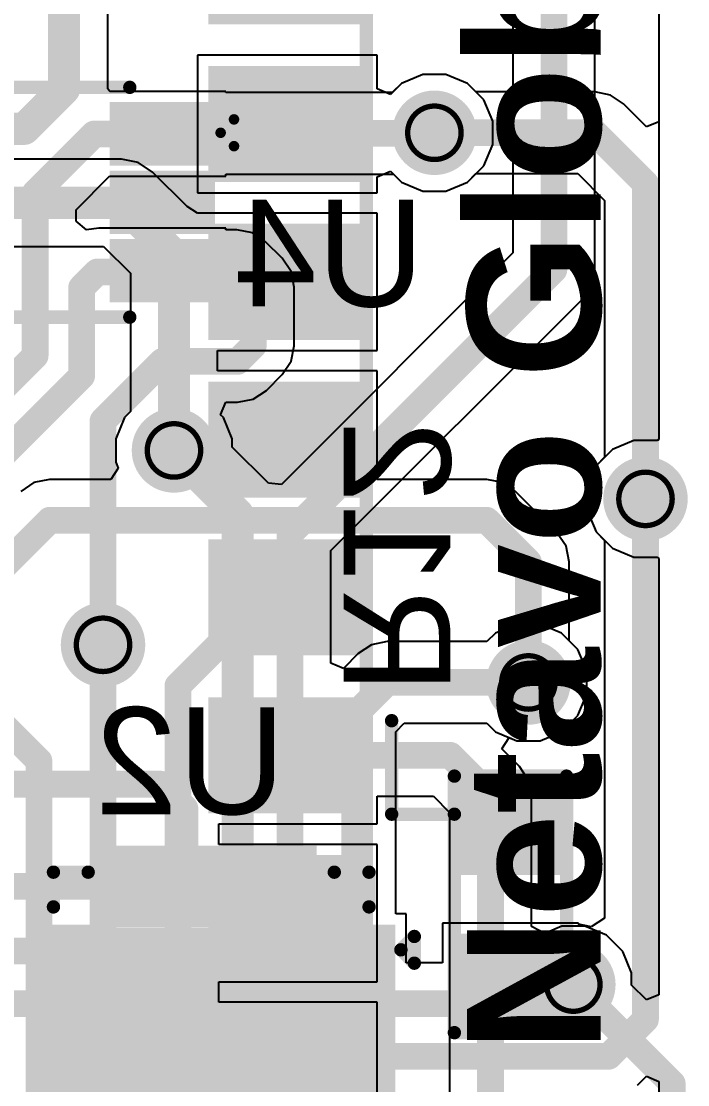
# Model space of a CAD drawing. Header units: inches. Extents: x 0 to 12.8, y -0.1 to 3.7.
# Drawn here: x 1.0374 to 1.2868, y 0.8958 to 1.2937 of the extents above; entities that cross this region are included whole.
import ezdxf

# ---------------------------------------------------------------- set-up
doc = ezdxf.new("R2010")
doc.units = ezdxf.units.IN
doc.header["$MEASUREMENT"] = 0
for name, color, linetype in [('Bottom Layer', 5, 'Continuous'), ('Bottom Overlay', 54, 'Continuous'), ('Bottom Paste', 16, 'Continuous'), ('Bottom Solder', 6, 'Continuous'), ('Drill Drawing', 1, 'Continuous'), ('Top Layer', 1, 'Continuous'), ('Top Overlay', 2, 'Continuous'), ('Top Paste', 8, 'Continuous'), ('Top Solder', 216, 'Continuous'), ('Via Holes', 16, 'Continuous')]:
    doc.layers.add(name, color=color, linetype=linetype)
doc.styles.add('Arial', font='', dxfattribs={"height": 0.2})
doc.styles.add('Arial_Bold', font='', dxfattribs={"height": 0.2})
doc.styles.get('Arial').set_extended_font_data('Arial')
doc.styles.get('Arial_Bold').set_extended_font_data('Arial', bold=True)

# ---------------------------------------------------------------- blocks, each defined once
blk = doc.blocks.new('SOT_363_B_3')
at = {"layer": 'Bottom Layer'}
for points in [[(-0.05393705, 0.0177165), (-0.05393705, 0.0334645), (-0.02244095, 0.0334645), (-0.02244095, 0.0177165)], [(0.02244095, 0.0177165), (0.02244095, 0.0334645), (0.05393705, 0.0334645), (0.05393705, 0.0177165)], [(-0.05393705, -0.007874), (-0.05393705, 0.007874), (-0.02244095, 0.007874), (-0.02244095, -0.007874)], [(0.02244095, -0.0078741), (0.02244095, 0.0078739), (0.05393705, 0.0078739), (0.05393705, -0.0078741)], [(-0.05393705, -0.0334646), (-0.05393705, -0.0177166), (-0.02244095, -0.0177166), (-0.02244095, -0.0334646)], [(0.02244095, -0.0334646), (0.02244095, -0.0177166), (0.05393705, -0.0177166), (0.05393705, -0.0334646)]]:
    blk.add_hatch(color=5, dxfattribs=at).paths.add_polyline_path(points)
at = {"layer": 'Bottom Paste'}
for points in [[(-0.05393705, 0.0177165), (-0.05393705, 0.0334645), (-0.02244095, 0.0334645), (-0.02244095, 0.0177165)], [(0.02244095, 0.0177165), (0.02244095, 0.0334645), (0.05393705, 0.0334645), (0.05393705, 0.0177165)], [(-0.05393705, -0.007874), (-0.05393705, 0.007874), (-0.02244095, 0.007874), (-0.02244095, -0.007874)], [(0.02244095, -0.0078741), (0.02244095, 0.0078739), (0.05393705, 0.0078739), (0.05393705, -0.0078741)], [(-0.05393705, -0.0334646), (-0.05393705, -0.0177166), (-0.02244095, -0.0177166), (-0.02244095, -0.0334646)], [(0.02244095, -0.0334646), (0.02244095, -0.0177166), (0.05393705, -0.0177166), (0.05393705, -0.0334646)]]:
    blk.add_hatch(color=16, dxfattribs=at).paths.add_polyline_path(points)
at = {"layer": 'Bottom Solder'}
for points in [[(-0.05793705, 0.0137165), (-0.05793705, 0.0374645), (-0.01844095, 0.0374645), (-0.01844095, 0.0137165)], [(0.01844095, 0.0137165), (0.01844095, 0.0374645), (0.05793705, 0.0374645), (0.05793705, 0.0137165)], [(-0.05793705, -0.011874), (-0.05793705, 0.011874), (-0.01844095, 0.011874), (-0.01844095, -0.011874)], [(0.01844095, -0.0118741), (0.01844095, 0.0118739), (0.05793705, 0.0118739), (0.05793705, -0.0118741)], [(-0.05793705, -0.0374646), (-0.05793705, -0.0137166), (-0.01844095, -0.0137166), (-0.01844095, -0.0374646)], [(0.01844095, -0.0374646), (0.01844095, -0.0137166), (0.05793705, -0.0137166), (0.05793705, -0.0374646)]]:
    blk.add_hatch(color=6, dxfattribs=at).paths.add_polyline_path(points)
at = {"layer": 'Bottom Overlay'}
for points, const_width in [([(0.02, 0.0429999), (-0.026, 0.0429999)], 0.005), ([(-0.065, -0.021), (-0.065, -0.031)], 0.003937), ([(-0.06, -0.026), (-0.065, -0.021)], 0.003937), ([(-0.06, -0.026), (-0.065, -0.031)], 0.003937), ([(0.02, -0.043), (-0.026, -0.043)], 0.005)]:
    blk.add_lwpolyline(points, dxfattribs=dict(at, const_width=const_width))
for points, const_width in [([(-0.02725, 0.0429999, 1), (-0.02475, 0.0429999, 1)], 0.0025), ([(0.01875, 0.0429999, 1), (0.02125, 0.0429999, 1)], 0.0025), ([(-0.0659842, -0.021, 1), (-0.0640158, -0.021, 1)], 0.0019685), ([(-0.0659842, -0.021, 1), (-0.0640158, -0.021, 1)], 0.0019685), ([(-0.0609842, -0.026, 1), (-0.0590158, -0.026, 1)], 0.0019685), ([(-0.0609842, -0.026, 1), (-0.0590158, -0.026, 1)], 0.0019685), ([(-0.0659842, -0.031, 1), (-0.0640158, -0.031, 1)], 0.0019685), ([(-0.0659842, -0.031, 1), (-0.0640158, -0.031, 1)], 0.0019685), ([(-0.02725, -0.043, 1), (-0.02475, -0.043, 1)], 0.0025), ([(0.01875, -0.043, 1), (0.02125, -0.043, 1)], 0.0025)]:
    blk.add_lwpolyline(points, format="xyb", close=True, dxfattribs=dict(at, const_width=const_width))
blk = doc.blocks.new('SIM7500E_4')
at = {"layer": 'Top Layer'}
for points in [[(0.91141735, -0.07677155), (0.86023625, -0.07677155), (0.86023625, -0.04133845), (0.91141735, -0.04133845)], [(0.91141735, -0.13582675), (0.86023625, -0.13582675), (0.86023625, -0.10039365), (0.91141735, -0.10039365)], [(0.91141735, -0.19488185), (0.86023625, -0.19488185), (0.86023625, -0.15944875), (0.91141735, -0.15944875)], [(0.91141735, -0.25393695), (0.86023625, -0.25393695), (0.86023625, -0.21850385), (0.91141735, -0.21850385)], [(0.91141735, -0.31299215), (0.86023625, -0.31299215), (0.86023625, -0.27755905), (0.91141735, -0.27755905)], [(0.91141735, -0.37204715), (0.86023625, -0.37204715), (0.86023625, -0.33661405), (0.91141735, -0.33661405)], [(0.91141735, -0.43110235), (0.86023625, -0.43110235), (0.86023625, -0.39566925), (0.91141735, -0.39566925)]]:
    blk.add_hatch(color=1, dxfattribs=at).paths.add_polyline_path(points)
at = {"layer": 'Top Paste'}
for points in [[(0.91141735, -0.07677155), (0.86023625, -0.07677155), (0.86023625, -0.04133845), (0.91141735, -0.04133845)], [(0.91141735, -0.13582675), (0.86023625, -0.13582675), (0.86023625, -0.10039365), (0.91141735, -0.10039365)], [(0.91141735, -0.19488185), (0.86023625, -0.19488185), (0.86023625, -0.15944875), (0.91141735, -0.15944875)], [(0.91141735, -0.25393695), (0.86023625, -0.25393695), (0.86023625, -0.21850385), (0.91141735, -0.21850385)], [(0.91141735, -0.31299215), (0.86023625, -0.31299215), (0.86023625, -0.27755905), (0.91141735, -0.27755905)], [(0.91141735, -0.37204715), (0.86023625, -0.37204715), (0.86023625, -0.33661405), (0.91141735, -0.33661405)], [(0.91141735, -0.43110235), (0.86023625, -0.43110235), (0.86023625, -0.39566925), (0.91141735, -0.39566925)]]:
    blk.add_hatch(color=8, dxfattribs=at).paths.add_polyline_path(points)
at = {"layer": 'Top Solder'}
for points in [[(0.91541735, -0.02171655), (0.85623625, -0.02171655), (0.85623625, 0.02171655), (0.91541735, 0.02171655)], [(0.91541735, -0.08077155), (0.85623625, -0.08077155), (0.85623625, -0.03733845), (0.91541735, -0.03733845)], [(0.91541735, -0.13982675), (0.85623625, -0.13982675), (0.85623625, -0.09639365), (0.91541735, -0.09639365)], [(0.91541735, -0.19888185), (0.85623625, -0.19888185), (0.85623625, -0.15544875), (0.91541735, -0.15544875)], [(0.91541735, -0.25793695), (0.85623625, -0.25793695), (0.85623625, -0.21450385), (0.91541735, -0.21450385)], [(0.91541735, -0.31699215), (0.85623625, -0.31699215), (0.85623625, -0.27355905), (0.91541735, -0.27355905)], [(0.91541735, -0.37604715), (0.85623625, -0.37604715), (0.85623625, -0.33261405), (0.91541735, -0.33261405)], [(0.91541735, -0.43510235), (0.85623625, -0.43510235), (0.85623625, -0.39166925), (0.91541735, -0.39166925)]]:
    blk.add_hatch(color=216, dxfattribs=at).paths.add_polyline_path(points)
at = {"layer": 'Top Overlay', "const_width": 0.005}
blk.add_lwpolyline([(0.9154409, -0.9463857), (0.9154409, 0.1206143)], dxfattribs=at)
blk = doc.blocks.new('16_MLP__3_3__B_5')
at = {"layer": 'Bottom Layer'}
for points in [[(-0.0236219, 0.06496055), (-0.0236219, 0.04251965), (-0.0354329, 0.04251965), (-0.0354329, 0.06496055)], [(-0.0039369, 0.06496055), (-0.0039369, 0.04251965), (-0.0157479, 0.04251965), (-0.0157479, 0.06496055)], [(0.0157482, 0.06496055), (0.0157482, 0.04251965), (0.0039372, 0.04251965), (0.0039372, 0.06496055)], [(0.0354332, 0.06496055), (0.0354332, 0.04251965), (0.0236222, 0.04251965), (0.0236222, 0.06496055)], [(-0.06496055, 0.023622), (-0.06496055, 0.035433), (-0.04251965, 0.035433), (-0.04251965, 0.023622)], [(-0.0344488, -0.0344488), (-0.0344488, 0.0344488), (0.0344488, 0.0344488), (0.0344488, -0.0344488)], [(0.04251975, 0.023622), (0.04251975, 0.035433), (0.06496065, 0.035433), (0.06496065, 0.023622)], [(-0.06496055, 0.003937), (-0.06496055, 0.015748), (-0.04251965, 0.015748), (-0.04251965, 0.003937)], [(0.04251975, 0.003937), (0.04251975, 0.015748), (0.06496065, 0.015748), (0.06496065, 0.003937)], [(-0.06496055, -0.0157481), (-0.06496055, -0.0039371), (-0.04251965, -0.0039371), (-0.04251965, -0.0157481)], [(0.04251975, -0.0157481), (0.04251975, -0.0039371), (0.06496065, -0.0039371), (0.06496065, -0.0157481)], [(-0.06496055, -0.0354331), (-0.06496055, -0.0236221), (-0.04251965, -0.0236221), (-0.04251965, -0.0354331)], [(0.04251975, -0.0354331), (0.04251975, -0.0236221), (0.06496065, -0.0236221), (0.06496065, -0.0354331)], [(-0.0354331, -0.06496065), (-0.0354331, -0.04251975), (-0.0236221, -0.04251975), (-0.0236221, -0.06496065)], [(-0.0157481, -0.06496065), (-0.0157481, -0.04251975), (-0.0039371, -0.04251975), (-0.0039371, -0.06496065)], [(0.003937, -0.06496065), (0.003937, -0.04251975), (0.015748, -0.04251975), (0.015748, -0.06496065)], [(0.023622, -0.06496065), (0.023622, -0.04251975), (0.035433, -0.04251975), (0.035433, -0.06496065)]]:
    blk.add_hatch(color=5, dxfattribs=at).paths.add_polyline_path(points)
at = {"layer": 'Bottom Paste'}
for points in [[(-0.0236219, 0.06496055), (-0.0236219, 0.04251965), (-0.0354329, 0.04251965), (-0.0354329, 0.06496055)], [(-0.0039369, 0.06496055), (-0.0039369, 0.04251965), (-0.0157479, 0.04251965), (-0.0157479, 0.06496055)], [(0.0157482, 0.06496055), (0.0157482, 0.04251965), (0.0039372, 0.04251965), (0.0039372, 0.06496055)], [(0.0354332, 0.06496055), (0.0354332, 0.04251965), (0.0236222, 0.04251965), (0.0236222, 0.06496055)], [(-0.06496055, 0.023622), (-0.06496055, 0.035433), (-0.04251965, 0.035433), (-0.04251965, 0.023622)], [(-0.0344488, -0.0344488), (-0.0344488, 0.0344488), (0.0344488, 0.0344488), (0.0344488, -0.0344488)], [(0.04251975, 0.023622), (0.04251975, 0.035433), (0.06496065, 0.035433), (0.06496065, 0.023622)], [(-0.06496055, 0.003937), (-0.06496055, 0.015748), (-0.04251965, 0.015748), (-0.04251965, 0.003937)], [(0.04251975, 0.003937), (0.04251975, 0.015748), (0.06496065, 0.015748), (0.06496065, 0.003937)], [(-0.06496055, -0.0157481), (-0.06496055, -0.0039371), (-0.04251965, -0.0039371), (-0.04251965, -0.0157481)], [(0.04251975, -0.0157481), (0.04251975, -0.0039371), (0.06496065, -0.0039371), (0.06496065, -0.0157481)], [(-0.06496055, -0.0354331), (-0.06496055, -0.0236221), (-0.04251965, -0.0236221), (-0.04251965, -0.0354331)], [(0.04251975, -0.0354331), (0.04251975, -0.0236221), (0.06496065, -0.0236221), (0.06496065, -0.0354331)], [(-0.0354331, -0.06496065), (-0.0354331, -0.04251975), (-0.0236221, -0.04251975), (-0.0236221, -0.06496065)], [(-0.0157481, -0.06496065), (-0.0157481, -0.04251975), (-0.0039371, -0.04251975), (-0.0039371, -0.06496065)], [(0.003937, -0.06496065), (0.003937, -0.04251975), (0.015748, -0.04251975), (0.015748, -0.06496065)], [(0.023622, -0.06496065), (0.023622, -0.04251975), (0.035433, -0.04251975), (0.035433, -0.06496065)]]:
    blk.add_hatch(color=16, dxfattribs=at).paths.add_polyline_path(points)
at = {"layer": 'Bottom Solder'}
for points in [[(-0.0196219, 0.06896055), (-0.0196219, 0.03851965), (-0.0394329, 0.03851965), (-0.0394329, 0.06896055)], [(6.31e-05, 0.06896055), (6.31e-05, 0.03851965), (-0.0197479, 0.03851965), (-0.0197479, 0.06896055)], [(0.0197482, 0.06896055), (0.0197482, 0.03851965), (-6.28e-05, 0.03851965), (-6.28e-05, 0.06896055)], [(0.0394332, 0.06896055), (0.0394332, 0.03851965), (0.0196222, 0.03851965), (0.0196222, 0.06896055)], [(-0.06896055, 0.019622), (-0.06896055, 0.039433), (-0.03851965, 0.039433), (-0.03851965, 0.019622)], [(-0.0384488, -0.0384488), (-0.0384488, 0.0384488), (0.0384488, 0.0384488), (0.0384488, -0.0384488)], [(0.03851975, 0.019622), (0.03851975, 0.039433), (0.06896065, 0.039433), (0.06896065, 0.019622)], [(-0.06896055, -6.3e-05), (-0.06896055, 0.019748), (-0.03851965, 0.019748), (-0.03851965, -6.3e-05)], [(0.03851975, -6.3e-05), (0.03851975, 0.019748), (0.06896065, 0.019748), (0.06896065, -6.3e-05)], [(-0.06896055, -0.0197481), (-0.06896055, 6.29e-05), (-0.03851965, 6.29e-05), (-0.03851965, -0.0197481)], [(0.03851975, -0.0197481), (0.03851975, 6.29e-05), (0.06896065, 6.29e-05), (0.06896065, -0.0197481)], [(-0.06896055, -0.0394331), (-0.06896055, -0.0196221), (-0.03851965, -0.0196221), (-0.03851965, -0.0394331)], [(0.03851975, -0.0394331), (0.03851975, -0.0196221), (0.06896065, -0.0196221), (0.06896065, -0.0394331)], [(-0.0394331, -0.06896065), (-0.0394331, -0.03851975), (-0.0196221, -0.03851975), (-0.0196221, -0.06896065)], [(-0.0197481, -0.06896065), (-0.0197481, -0.03851975), (6.29e-05, -0.03851975), (6.29e-05, -0.06896065)], [(-6.3e-05, -0.06896065), (-6.3e-05, -0.03851975), (0.019748, -0.03851975), (0.019748, -0.06896065)], [(0.019622, -0.06896065), (0.019622, -0.03851975), (0.039433, -0.03851975), (0.039433, -0.06896065)]]:
    blk.add_hatch(color=6, dxfattribs=at).paths.add_polyline_path(points)
at = {"layer": 'Bottom Overlay', "const_width": 0.005}
for points in [[(-0.0590549, 0.059055), (-0.0590549, 0.046055)], [(-0.0460549, 0.059055), (-0.0590549, 0.059055)], [(0.0590552, 0.059055), (0.0460552, 0.059055)], [(0.0590552, 0.059055), (0.0590552, 0.046055)], [(-0.076, -0.025), (-0.076, -0.035)], [(-0.071, -0.03), (-0.076, -0.025)], [(-0.071, -0.03), (-0.076, -0.035)], [(-0.0590551, -0.0460551), (-0.0590551, -0.0590551)], [(0.059055, -0.0460551), (0.059055, -0.0590551)], [(-0.0460551, -0.0590551), (-0.0590551, -0.0590551)], [(0.059055, -0.0590551), (0.046055, -0.0590551)]]:
    blk.add_lwpolyline(points, dxfattribs=at)
at = {"layer": 'Bottom Overlay', "const_width": 0.0025}
for points in [[(-0.0603049, 0.059055, 1), (-0.0578049, 0.059055, 1)], [(-0.0603049, 0.059055, 1), (-0.0578049, 0.059055, 1)], [(-0.0473049, 0.059055, 1), (-0.0448049, 0.059055, 1)], [(0.0448052, 0.059055, 1), (0.0473052, 0.059055, 1)], [(0.0578052, 0.059055, 1), (0.0603052, 0.059055, 1)], [(0.0578052, 0.059055, 1), (0.0603052, 0.059055, 1)], [(-0.0603049, 0.046055, 1), (-0.0578049, 0.046055, 1)], [(0.0578052, 0.046055, 1), (0.0603052, 0.046055, 1)], [(-0.07725, -0.025, 1), (-0.07475, -0.025, 1)], [(-0.07725, -0.025, 1), (-0.07475, -0.025, 1)], [(-0.07225, -0.03, 1), (-0.06975, -0.03, 1)], [(-0.07225, -0.03, 1), (-0.06975, -0.03, 1)], [(-0.07725, -0.035, 1), (-0.07475, -0.035, 1)], [(-0.07725, -0.035, 1), (-0.07475, -0.035, 1)], [(-0.0603051, -0.0460551, 1), (-0.0578051, -0.0460551, 1)], [(0.057805, -0.0460551, 1), (0.060305, -0.0460551, 1)], [(-0.0603051, -0.0590551, 1), (-0.0578051, -0.0590551, 1)], [(-0.0603051, -0.0590551, 1), (-0.0578051, -0.0590551, 1)], [(-0.0473051, -0.0590551, 1), (-0.0448051, -0.0590551, 1)], [(0.044805, -0.0590551, 1), (0.047305, -0.0590551, 1)], [(0.057805, -0.0590551, 1), (0.060305, -0.0590551, 1)], [(0.057805, -0.0590551, 1), (0.060305, -0.0590551, 1)]]:
    blk.add_lwpolyline(points, format="xyb", close=True, dxfattribs=at)
blk = doc.blocks.new('R___0603_B_18')
at = {"layer": 'Bottom Layer'}
for points in [[(-0.045, -0.0175), (-0.045, 0.0175), (-0.015, 0.0175), (-0.015, -0.0175)], [(0.015, -0.0175), (0.015, 0.0175), (0.045, 0.0175), (0.045, -0.0175)]]:
    blk.add_hatch(color=5, dxfattribs=at).paths.add_polyline_path(points)
at = {"layer": 'Bottom Paste'}
for points in [[(-0.045, -0.0175), (-0.045, 0.0175), (-0.015, 0.0175), (-0.015, -0.0175)], [(0.015, -0.0175), (0.015, 0.0175), (0.045, 0.0175), (0.045, -0.0175)]]:
    blk.add_hatch(color=16, dxfattribs=at).paths.add_polyline_path(points)
at = {"layer": 'Bottom Solder'}
for points in [[(-0.049, -0.0215), (-0.049, 0.0215), (-0.011, 0.0215), (-0.011, -0.0215)], [(0.011, -0.0215), (0.011, 0.0215), (0.049, 0.0215), (0.049, -0.0215)]]:
    blk.add_hatch(color=6, dxfattribs=at).paths.add_polyline_path(points)
at = {"layer": 'Bottom Overlay', "const_width": 0.005}
for points in [[(-0.048, 0.021), (0.048, 0.021)], [(-0.048, 0.021), (-0.048, -0.021)], [(0.048, 0.021), (0.048, -0.021)], [(-0.048, -0.021), (0.048, -0.021)]]:
    blk.add_lwpolyline(points, dxfattribs=at)
at = {"layer": 'Bottom Overlay', "const_width": 0.0025}
for points in [[(-0.04925, 0.021, 1), (-0.04675, 0.021, 1)], [(-0.04925, 0.021, 1), (-0.04675, 0.021, 1)], [(0.04675, 0.021, 1), (0.04925, 0.021, 1)], [(0.04675, 0.021, 1), (0.04925, 0.021, 1)], [(-0.04925, -0.021, 1), (-0.04675, -0.021, 1)], [(-0.04925, -0.021, 1), (-0.04675, -0.021, 1)], [(0.04675, -0.021, 1), (0.04925, -0.021, 1)], [(0.04675, -0.021, 1), (0.04925, -0.021, 1)]]:
    blk.add_lwpolyline(points, format="xyb", close=True, dxfattribs=at)

msp = doc.modelspace()

# ---------------------------------------------------------------- hatches: boundary and pattern name
at = {"layer": 'Bottom Layer'}
h = msp.add_hatch(color=5, dxfattribs=at)
edge = h.paths.add_edge_path()
edge.add_arc((1.192, 1.252), 0.011811, 0, 360)
h = msp.add_hatch(color=5, dxfattribs=at)
edge = h.paths.add_edge_path()
edge.add_arc((1.0945354, 1.1331323), 0.011811, 0, 360)
h = msp.add_hatch(color=5, dxfattribs=at)
edge = h.paths.add_edge_path()
edge.add_arc((1.271, 1.115), 0.011811, 0, 360)
h = msp.add_hatch(color=5, dxfattribs=at)
edge = h.paths.add_edge_path()
edge.add_arc((1.0679814, 1.0603936), 0.011811, 0, 360)
h = msp.add_hatch(color=5, dxfattribs=at)
edge = h.paths.add_edge_path()
edge.add_arc((1.227189, 1.046305), 0.011811, 0, 360)
h = msp.add_hatch(color=5, dxfattribs=at)
edge = h.paths.add_edge_path()
edge.add_arc((1.244, 0.9332519), 0.011811, 0, 360)
at = {"layer": 'Bottom Solder'}
h = msp.add_hatch(color=6, dxfattribs=at)
edge = h.paths.add_edge_path()
edge.add_arc((1.192, 1.252), 0.015811, 0, 360)
h = msp.add_hatch(color=6, dxfattribs=at)
edge = h.paths.add_edge_path()
edge.add_arc((1.0945354, 1.1331323), 0.015811, 0, 360)
h = msp.add_hatch(color=6, dxfattribs=at)
edge = h.paths.add_edge_path()
edge.add_arc((1.271, 1.115), 0.015811, 0, 360)
h = msp.add_hatch(color=6, dxfattribs=at)
edge = h.paths.add_edge_path()
edge.add_arc((1.0679814, 1.0603936), 0.015811, 0, 360)
h = msp.add_hatch(color=6, dxfattribs=at)
edge = h.paths.add_edge_path()
edge.add_arc((1.227189, 1.046305), 0.015811, 0, 360)
h = msp.add_hatch(color=6, dxfattribs=at)
edge = h.paths.add_edge_path()
edge.add_arc((1.244, 0.9332519), 0.015811, 0, 360)
at = {"layer": 'Top Layer'}
h = msp.add_hatch(color=1, dxfattribs=at)
edge = h.paths.add_edge_path()
edge.add_arc((1.192, 1.252), 0.011811, 0, 360)
h = msp.add_hatch(color=1, dxfattribs=at)
edge = h.paths.add_edge_path()
edge.add_arc((1.0945354, 1.1331323), 0.011811, 0, 360)
h = msp.add_hatch(color=1, dxfattribs=at)
edge = h.paths.add_edge_path()
edge.add_arc((1.271, 1.115), 0.011811, 0, 360)
h = msp.add_hatch(color=1, dxfattribs=at)
edge = h.paths.add_edge_path()
edge.add_arc((1.0679814, 1.0603936), 0.011811, 0, 360)
h = msp.add_hatch(color=1, dxfattribs=at)
edge = h.paths.add_edge_path()
edge.add_arc((1.227189, 1.046305), 0.011811, 0, 360)
h = msp.add_hatch(color=1, dxfattribs=at)
edge = h.paths.add_edge_path()
edge.add_arc((1.244, 0.9332519), 0.011811, 0, 360)
at = {"layer": 'Top Solder'}
h = msp.add_hatch(color=216, dxfattribs=at)
edge = h.paths.add_edge_path()
edge.add_arc((1.192, 1.252), 0.015811, 0, 360)
h = msp.add_hatch(color=216, dxfattribs=at)
edge = h.paths.add_edge_path()
edge.add_arc((1.0945354, 1.1331323), 0.015811, 0, 360)
h = msp.add_hatch(color=216, dxfattribs=at)
edge = h.paths.add_edge_path()
edge.add_arc((1.271, 1.115), 0.015811, 0, 360)
h = msp.add_hatch(color=216, dxfattribs=at)
edge = h.paths.add_edge_path()
edge.add_arc((1.0679814, 1.0603936), 0.015811, 0, 360)
h = msp.add_hatch(color=216, dxfattribs=at)
edge = h.paths.add_edge_path()
edge.add_arc((1.227189, 1.046305), 0.015811, 0, 360)
h = msp.add_hatch(color=216, dxfattribs=at)
edge = h.paths.add_edge_path()
edge.add_arc((1.244, 0.9332519), 0.015811, 0, 360)
at = {"layer": 'Via Holes'}
h = msp.add_hatch(color=7, dxfattribs=at)
edge = h.paths.add_edge_path()
edge.add_arc((1.192, 1.252), 0.0059055, 0, 360)
h = msp.add_hatch(color=7, dxfattribs=at)
edge = h.paths.add_edge_path()
edge.add_arc((1.0945354, 1.1331323), 0.0059055, 0, 360)
h = msp.add_hatch(color=7, dxfattribs=at)
edge = h.paths.add_edge_path()
edge.add_arc((1.271, 1.115), 0.0059055, 0, 360)
h = msp.add_hatch(color=7, dxfattribs=at)
edge = h.paths.add_edge_path()
edge.add_arc((1.0679814, 1.0603936), 0.0059055, 0, 360)
h = msp.add_hatch(color=7, dxfattribs=at)
edge = h.paths.add_edge_path()
edge.add_arc((1.227189, 1.046305), 0.0059055, 0, 360)
h = msp.add_hatch(color=7, dxfattribs=at)
edge = h.paths.add_edge_path()
edge.add_arc((1.244, 0.9332519), 0.0059055, 0, 360)

# ---------------------------------------------------------------- linework, layer by layer
at = {"layer": 'Bottom Layer'}
for p, q in [((1.276, 1.9300011), (1.276, 1.1372531)), ((1.0697253, 1.2684014), (1.0697253, 1.3731398)), ((1.2520055, 1.2007116), (1.2520055, 1.3682884)), ((1.2214177, 1.3619535), (1.2214177, 1.2070465)), ((1.1876615, 1.273811), (1.1796451, 1.2704905)), ((1.1963385, 1.273811), (1.1876615, 1.273811)), ((1.2043549, 1.2704905), (1.1963385, 1.273811)), ((1.1796451, 1.2704905), (1.1762438, 1.2670892)), ((1.2104905, 1.2643549), (1.2043549, 1.2704905)), ((1.0704941, 1.2674646), (1.0697253, 1.2684014)), ((1.113937, 1.2674646), (1.0704941, 1.2674646)), ((1.113937, 1.2670892), (1.113937, 1.2674646)), ((1.1762438, 1.2670892), (1.113937, 1.2670892)), ((1.213811, 1.2563385), (1.2104905, 1.2643549)), ((1.213811, 1.2476615), (1.213811, 1.2563385)), ((1.2104905, 1.2396451), (1.213811, 1.2476615)), ((1.2043549, 1.2335095), (1.2104905, 1.2396451)), ((1.0578717, 1.22314), (1.0704483, 1.2357166)), ((1.0704483, 1.2357166), (1.113937, 1.2357166)), ((1.113937, 1.2357166), (1.113937, 1.2365014)), ((1.113937, 1.2365014), (1.1766532, 1.2365014)), ((1.1766532, 1.2365014), (1.1796451, 1.2335095)), ((1.1796451, 1.2335095), (1.1876615, 1.230189)), ((1.1876615, 1.230189), (1.1963385, 1.230189)), ((1.1963385, 1.230189), (1.2043549, 1.2335095)), ((1.0578717, 1.2189385), (1.0578717, 1.22314)), ((1.0618365, 1.2157049), (1.0578717, 1.2189385)), ((1.0664411, 1.2162836), (1.0618365, 1.2157049)), ((1.0664411, 1.2162835), (1.0664411, 1.2162836)), ((1.113937, 1.2162835), (1.0664411, 1.2162835)), ((1.113937, 1.2157034), (1.113937, 1.2162835)), ((1.1180209, 1.2157034), (1.113937, 1.2157034)), ((1.1238736, 1.2145392), (1.1180209, 1.2157034)), ((1.1288353, 1.2112239), (1.1238736, 1.2145392)), ((1.1350429, 1.2050163), (1.1288353, 1.2112239)), ((1.2214177, 1.2070465), (1.1347678, 1.1203966)), ((1.1383582, 1.2000546), (1.1350429, 1.2050163)), ((1.1395224, 1.1942019), (1.1383582, 1.2000546)), ((1.2508413, 1.1948589), (1.2520055, 1.2007116)), ((1.1395224, 1.1723305), (1.1395224, 1.1942019)), ((1.247526, 1.1898972), (1.2508413, 1.1948589)), ((1.1533019, 1.0956731), (1.247526, 1.1898972)), ((1.1383582, 1.1664778), (1.1395224, 1.1723305)), ((1.1350429, 1.1615161), (1.1383582, 1.1664778)), ((1.1291374, 1.1556106), (1.1350429, 1.1615161)), ((1.1241757, 1.1522953), (1.1291374, 1.1556106)), ((1.1120014, 1.1465117), (1.1139149, 1.1511311)), ((1.1139149, 1.1511311), (1.118323, 1.1511311)), ((1.118323, 1.1511311), (1.1241757, 1.1522953)), ((1.1130259, 1.1454872), (1.1120014, 1.1465117)), ((1.1163464, 1.1374708), (1.1130259, 1.1454872)), ((1.1163464, 1.1343921), (1.1163464, 1.1374708)), ((1.1298584, 1.1208801), (1.1163464, 1.1343921)), ((1.2666615, 1.136811), (1.2586451, 1.1334905)), ((1.2753384, 1.136811), (1.2666615, 1.136811)), ((1.276, 1.1372531), (1.2753384, 1.136811)), ((1.2586451, 1.1334905), (1.2525095, 1.1273549)), ((1.2525095, 1.1273549), (1.249189, 1.1193385)), ((1.1347678, 1.1203966), (1.1298584, 1.1208801)), ((1.249189, 1.1193385), (1.249189, 1.1106615)), ((1.249189, 1.1106615), (1.2525095, 1.1026451)), ((1.2525095, 1.1026451), (1.2557061, 1.0994485)), ((1.2557061, 1.0994485), (1.2557061, 0.9580464)), ((1.1533019, 1.0534636), (1.1533019, 1.0956731)), ((1.2228505, 1.068116), (1.2148341, 1.0647955)), ((1.2315275, 1.068116), (1.2228505, 1.068116)), ((1.2395439, 1.0647955), (1.2315275, 1.068116)), ((1.2148341, 1.0647955), (1.2116375, 1.0615989)), ((1.2456795, 1.0586599), (1.2395439, 1.0647955)), ((1.1684523, 1.0604347), (1.1634906, 1.0571194)), ((1.174305, 1.0615989), (1.1684523, 1.0604347)), ((1.2116375, 1.0615989), (1.174305, 1.0615989)), ((1.249, 1.0506435), (1.2456795, 1.0586599)), ((1.1634906, 1.0571194), (1.1579213, 1.0515501)), ((1.1579213, 1.0515501), (1.1533019, 1.0534636)), ((1.249, 1.0419665), (1.249, 1.0506435)), ((1.2456795, 1.0339501), (1.249, 1.0419665)), ((1.1775144, 1.0278856), (1.1806399, 1.0310111)), ((1.1806399, 1.0310111), (1.2116375, 1.0310111)), ((1.2116375, 1.0310111), (1.2148341, 1.0278145)), ((1.2395439, 1.0278145), (1.2456795, 1.0339501)), ((1.1775144, 0.959685), (1.1775144, 1.0278856)), ((1.2148341, 1.0278145), (1.2228505, 1.024494)), ((1.2315275, 1.024494), (1.2395439, 1.0278145)), ((1.2228505, 1.024494), (1.2315275, 1.024494)), ((1.1814409, 0.959685), (1.1775144, 0.959685)), ((1.1814409, 0.9413884), (1.1814409, 0.959685)), ((1.2459804, 0.9562519), (1.1949804, 0.9562519)), ((1.1949804, 0.9562519), (1.1949804, 0.9413884)), ((1.2459804, 0.9557988), (1.2459804, 0.9562519)), ((1.250706, 0.9548588), (1.2459804, 0.9557988)), ((1.2557061, 0.9580464), (1.250706, 0.9548588)), ((1.1949804, 0.9413884), (1.1814409, 0.9413884)), ((1.2680348, 0.895595), (1.2713806, 0.8989408)), ((1.2713806, 0.8989408), (1.276, 0.8970273)), ((1.276, 0.8970273), (1.276, 0.8404744))]:
    msp.add_line(p, q, dxfattribs=at)
for points, const_width in [([(1.0534118, 1.2684013), (1.0534118, 1.3731398)], 0.012), ([(1.2367116, 1.2007116), (1.2367116, 1.3682884)], 0.01), ([(1.0384751, 1.2534646), (1.0534118, 1.2684013)], 0.012), ([(1.015685, 1.2534646), (1.0384751, 1.2534646)], 0.012), ([(1.0425778, 1.2294749), (1.0646756, 1.2515727)], 0.01), ([(1.0646756, 1.2515727), (1.0901711, 1.2515727)], 0.01), ([(1.0901711, 1.2515727), (1.0903937, 1.2517953)], 0.01), ([(1.0903937, 1.2517953), (1.1917953, 1.2517953)], 0.01), ([(1.1917953, 1.2517953), (1.192, 1.252)], 0.01), ([(1.0425778, 1.1685481), (1.0425778, 1.2294749)], 0.01), ([(1.0599766, 1.1940709), (1.0658345, 1.1999288)], 0.01), ([(1.0658345, 1.1999288), (1.0897083, 1.1999288)], 0.01), ([(1.0897083, 1.1999288), (1.090189, 1.2004095)], 0.01), ([(1.090189, 1.2004095), (1.1180209, 1.2004095)], 0.01), ([(1.1180209, 1.2004095), (1.1242285, 1.1942019)], 0.01), ([(1.138008, 1.102008), (1.2367116, 1.2007116)], 0.01), ([(1.0599766, 1.1609829), (1.0599766, 1.1940709)], 0.01), ([(1.1242285, 1.1723305), (1.1242285, 1.1942019)], 0.01), ([(1.118323, 1.166425), (1.1242285, 1.1723305)], 0.01), ([(1.0008722, 1.1268425), (1.0425778, 1.1685481)], 0.01), ([(1.0679814, 1.1442174), (1.090189, 1.166425)], 0.01), ([(1.090189, 1.166425), (1.118323, 1.166425)], 0.01), ([(1.0034006, 1.1044069), (1.0599766, 1.1609829)], 0.01), ([(1.0679814, 1.0603936), (1.0679814, 1.1442174)], 0.01), ([(1.0945354, 1.1331323), (1.118323, 1.1093447)], 0.012), ([(1.271, 0.920189), (1.271, 1.115)], 0.01), ([(1.118323, 0.9699921), (1.118323, 1.1093447)], 0.012), ([(1.138008, 0.9699921), (1.138008, 1.102008)], 0.01), ([(1.1622205, 1.0342205), (1.174305, 1.046305)], 0.01), ([(1.174305, 1.046305), (1.227189, 1.046305)], 0.01), ([(1.1622205, 0.9457795), (1.1622205, 1.0342205)], 0.01), ([(0.9526401, 1.0082519), (1.0895434, 1.0082519)], 0.01), ([(1.0895434, 1.0082519), (1.0986379, 0.9991574)], 0.01), ([(1.0986379, 0.9699921), (1.0986379, 0.9991574)], 0.01), ([(0.962, 0.97), (1.078945, 0.97)], 0.01), ([(1.078945, 0.97), (1.0789529, 0.9699921)], 0.01), ([(0.9465749, 0.9457795), (1.0547402, 0.9457795)], 0.01), ([(1.2204804, 0.9332519), (1.244, 0.9332519)], 0.025), ([(1.220323, 0.9260945), (1.2232285, 0.929)], 0.01), ([(1.0238492, 0.9260945), (1.0547402, 0.9260945)], 0.01), ([(1.1622205, 0.9260945), (1.220323, 0.9260945)], 0.01), ([(1.2572204, 0.9064094), (1.271, 0.920189)], 0.01), ([(1.1622205, 0.9064094), (1.2572204, 0.9064094)], 0.01)]:
    msp.add_lwpolyline(points, dxfattribs=dict(at, const_width=const_width))
for points, const_width in [([(1.0504118, 1.2684013, 1), (1.0564118, 1.2684013, 1)], 0.006), ([(1.0504118, 1.2684013, 1), (1.0564118, 1.2684013, 1)], 0.006), ([(1.0354751, 1.2534646, 1), (1.0414751, 1.2534646, 1)], 0.006), ([(1.0354751, 1.2534646, 1), (1.0414751, 1.2534646, 1)], 0.006), ([(1.0621756, 1.2515727, 1), (1.0671756, 1.2515727, 1)], 0.005), ([(1.0621756, 1.2515727, 1), (1.0671756, 1.2515727, 1)], 0.005), ([(1.0876711, 1.2515727, 1), (1.0926711, 1.2515727, 1)], 0.005), ([(1.0876711, 1.2515727, 1), (1.0926711, 1.2515727, 1)], 0.005), ([(1.0878937, 1.2517953, 1), (1.0928937, 1.2517953, 1)], 0.005), ([(1.0878937, 1.2517953, 1), (1.0928937, 1.2517953, 1)], 0.005), ([(1.1892953, 1.2517953, 1), (1.1942953, 1.2517953, 1)], 0.005), ([(1.1892953, 1.2517953, 1), (1.1942953, 1.2517953, 1)], 0.005), ([(1.1895, 1.252, 1), (1.1945, 1.252, 1)], 0.005), ([(1.0400778, 1.2294749, 1), (1.0450778, 1.2294749, 1)], 0.005), ([(1.0400778, 1.2294749, 1), (1.0450778, 1.2294749, 1)], 0.005), ([(1.0633345, 1.1999288, 1), (1.0683345, 1.1999288, 1)], 0.005), ([(1.0633345, 1.1999288, 1), (1.0683345, 1.1999288, 1)], 0.005), ([(1.0872083, 1.1999288, 1), (1.0922083, 1.1999288, 1)], 0.005), ([(1.0872083, 1.1999288, 1), (1.0922083, 1.1999288, 1)], 0.005), ([(1.087689, 1.2004095, 1), (1.092689, 1.2004095, 1)], 0.005), ([(1.087689, 1.2004095, 1), (1.092689, 1.2004095, 1)], 0.005), ([(1.1155209, 1.2004095, 1), (1.1205209, 1.2004095, 1)], 0.005), ([(1.1155209, 1.2004095, 1), (1.1205209, 1.2004095, 1)], 0.005), ([(1.2342116, 1.2007116, 1), (1.2392116, 1.2007116, 1)], 0.005), ([(1.2342116, 1.2007116, 1), (1.2392116, 1.2007116, 1)], 0.005), ([(1.0574766, 1.1940709, 1), (1.0624766, 1.1940709, 1)], 0.005), ([(1.0574766, 1.1940709, 1), (1.0624766, 1.1940709, 1)], 0.005), ([(1.1217285, 1.1942019, 1), (1.1267285, 1.1942019, 1)], 0.005), ([(1.1217285, 1.1942019, 1), (1.1267285, 1.1942019, 1)], 0.005), ([(1.1217285, 1.1723305, 1), (1.1267285, 1.1723305, 1)], 0.005), ([(1.1217285, 1.1723305, 1), (1.1267285, 1.1723305, 1)], 0.005), ([(1.0400778, 1.1685481, 1), (1.0450778, 1.1685481, 1)], 0.005), ([(1.0400778, 1.1685481, 1), (1.0450778, 1.1685481, 1)], 0.005), ([(1.087689, 1.166425, 1), (1.092689, 1.166425, 1)], 0.005), ([(1.087689, 1.166425, 1), (1.092689, 1.166425, 1)], 0.005), ([(1.115823, 1.166425, 1), (1.120823, 1.166425, 1)], 0.005), ([(1.115823, 1.166425, 1), (1.120823, 1.166425, 1)], 0.005), ([(1.0574766, 1.1609829, 1), (1.0624766, 1.1609829, 1)], 0.005), ([(1.0574766, 1.1609829, 1), (1.0624766, 1.1609829, 1)], 0.005), ([(1.0654814, 1.1442174, 1), (1.0704814, 1.1442174, 1)], 0.005), ([(1.0654814, 1.1442174, 1), (1.0704814, 1.1442174, 1)], 0.005), ([(1.0915354, 1.1331323, 1), (1.0975354, 1.1331323, 1)], 0.006), ([(1.2685, 1.115, 1), (1.2735, 1.115, 1)], 0.005), ([(1.115323, 1.1093447, 1), (1.121323, 1.1093447, 1)], 0.006), ([(1.115323, 1.1093447, 1), (1.121323, 1.1093447, 1)], 0.006), ([(1.135508, 1.102008, 1), (1.140508, 1.102008, 1)], 0.005), ([(1.135508, 1.102008, 1), (1.140508, 1.102008, 1)], 0.005), ([(1.0654814, 1.0603936, 1), (1.0704814, 1.0603936, 1)], 0.005), ([(1.171805, 1.046305, 1), (1.176805, 1.046305, 1)], 0.005), ([(1.171805, 1.046305, 1), (1.176805, 1.046305, 1)], 0.005), ([(1.224689, 1.046305, 1), (1.229689, 1.046305, 1)], 0.005), ([(1.1597205, 1.0342205, 1), (1.1647205, 1.0342205, 1)], 0.005), ([(1.1597205, 1.0342205, 1), (1.1647205, 1.0342205, 1)], 0.005), ([(1.0870434, 1.0082519, 1), (1.0920434, 1.0082519, 1)], 0.005), ([(1.0870434, 1.0082519, 1), (1.0920434, 1.0082519, 1)], 0.005), ([(1.0961379, 0.9991574, 1), (1.1011379, 0.9991574, 1)], 0.005), ([(1.0961379, 0.9991574, 1), (1.1011379, 0.9991574, 1)], 0.005), ([(1.076445, 0.97, 1), (1.081445, 0.97, 1)], 0.005), ([(1.076445, 0.97, 1), (1.081445, 0.97, 1)], 0.005), ([(1.115323, 0.9699921, 1), (1.121323, 0.9699921, 1)], 0.006), ([(1.0764529, 0.9699921, 1), (1.0814529, 0.9699921, 1)], 0.005), ([(1.0961379, 0.9699921, 1), (1.1011379, 0.9699921, 1)], 0.005), ([(1.135508, 0.9699921, 1), (1.140508, 0.9699921, 1)], 0.005), ([(1.0522402, 0.9457795, 1), (1.0572402, 0.9457795, 1)], 0.005), ([(1.1597205, 0.9457795, 1), (1.1647205, 0.9457795, 1)], 0.005), ([(1.2142304, 0.9332519, 1), (1.2267304, 0.9332519, 1)], 0.0125), ([(1.23775, 0.9332519, 1), (1.25025, 0.9332519, 1)], 0.0125), ([(1.2207285, 0.929, 1), (1.2257285, 0.929, 1)], 0.005), ([(1.0522402, 0.9260945, 1), (1.0572402, 0.9260945, 1)], 0.005), ([(1.1597205, 0.9260945, 1), (1.1647205, 0.9260945, 1)], 0.005), ([(1.217823, 0.9260945, 1), (1.222823, 0.9260945, 1)], 0.005), ([(1.217823, 0.9260945, 1), (1.222823, 0.9260945, 1)], 0.005), ([(1.2685, 0.920189, 1), (1.2735, 0.920189, 1)], 0.005), ([(1.2685, 0.920189, 1), (1.2735, 0.920189, 1)], 0.005), ([(1.1597205, 0.9064094, 1), (1.1647205, 0.9064094, 1)], 0.005), ([(1.2547204, 0.9064094, 1), (1.2597204, 0.9064094, 1)], 0.005), ([(1.2547204, 0.9064094, 1), (1.2597204, 0.9064094, 1)], 0.005)]:
    msp.add_lwpolyline(points, format="xyb", close=True, dxfattribs=dict(at, const_width=const_width))
at = {"layer": 'Bottom Overlay', "const_width": 0.005}
for points in [[(1.176, 0.9970065), (1.176, 1.032)], [(1.176, 0.9970065), (1.1994804, 0.9970065)]]:
    msp.add_lwpolyline(points, dxfattribs=at)
at = {"layer": 'Bottom Overlay', "const_width": 0.0025}
for points in [[(1.17475, 1.032, 1), (1.17725, 1.032, 1)], [(1.17475, 0.9970065, 1), (1.17725, 0.9970065, 1)], [(1.17475, 0.9970065, 1), (1.17725, 0.9970065, 1)], [(1.1982304, 0.9970065, 1), (1.2007304, 0.9970065, 1)]]:
    msp.add_lwpolyline(points, format="xyb", close=True, dxfattribs=at)
at = {"layer": 'Drill Drawing'}
for points, const_width in [([(1.202, 1.252, 1), (1.182, 1.252, 1)], 0.002), ([(1.1815, 1.252, 1), (1.1825, 1.252, 1)], 0.001), ([(1.2015, 1.252, 1), (1.2025, 1.252, 1)], 0.001), ([(1.1045354, 1.1331323, 1), (1.0845354, 1.1331323, 1)], 0.002), ([(1.0840354, 1.1331323, 1), (1.0850354, 1.1331323, 1)], 0.001), ([(1.1040354, 1.1331323, 1), (1.1050354, 1.1331323, 1)], 0.001), ([(1.281, 1.115, 1), (1.261, 1.115, 1)], 0.002), ([(1.2605, 1.115, 1), (1.2615, 1.115, 1)], 0.001), ([(1.2805, 1.115, 1), (1.2815, 1.115, 1)], 0.001), ([(1.0779814, 1.0603936, 1), (1.0579814, 1.0603936, 1)], 0.002), ([(1.0574814, 1.0603936, 1), (1.0584814, 1.0603936, 1)], 0.001), ([(1.0774814, 1.0603936, 1), (1.0784814, 1.0603936, 1)], 0.001), ([(1.237189, 1.046305, 1), (1.217189, 1.046305, 1)], 0.002), ([(1.216689, 1.046305, 1), (1.217689, 1.046305, 1)], 0.001), ([(1.236689, 1.046305, 1), (1.237689, 1.046305, 1)], 0.001), ([(1.254, 0.9332519, 1), (1.234, 0.9332519, 1)], 0.002), ([(1.2335, 0.9332519, 1), (1.2345, 0.9332519, 1)], 0.001), ([(1.2535, 0.9332519, 1), (1.2545, 0.9332519, 1)], 0.001)]:
    msp.add_lwpolyline(points, format="xyb", close=True, dxfattribs=dict(at, const_width=const_width))
at = {"layer": 'Top Layer'}
for p, q in [((1.2760171, 1.9300011), (1.2760171, 1.2561446)), ((1.1705275, 1.2809921), (1.1033465, 1.2809921)), ((1.1033465, 1.2809921), (1.1033465, 1.2295591)), ((1.1705275, 1.268444), (1.1705275, 1.2809921)), ((1.1876615, 1.273811), (1.1796451, 1.2704905)), ((1.1963385, 1.273811), (1.1876615, 1.273811)), ((1.2043549, 1.2704905), (1.1963385, 1.273811)), ((1.1796451, 1.2704905), (1.1755275, 1.2663729)), ((1.2075515, 1.2672939), (1.2043549, 1.2704905)), ((1.1755275, 1.2663729), (1.1705275, 1.268444)), ((1.252, 1.2672939), (1.2075515, 1.2672939)), ((1.2578527, 1.2661297), (1.252, 1.2672939)), ((1.2628144, 1.2628144), (1.2578527, 1.2661297)), ((1.2713977, 1.2542312), (1.2628144, 1.2628144)), ((1.2760171, 1.2561446), (1.2713977, 1.2542312)), ((1.0749245, 1.2420901), (0.9951763, 1.2420901)), ((1.0811674, 1.2408483), (1.0749245, 1.2420901)), ((1.0864599, 1.237312), (1.0811674, 1.2408483)), ((1.0994129, 1.224359), (1.0864599, 1.237312)), ((1.1705275, 1.235556), (1.1755275, 1.2376271)), ((1.1705275, 1.2295591), (1.1705275, 1.235556)), ((1.1755275, 1.2376271), (1.1796451, 1.2335095)), ((1.2043549, 1.2335095), (1.2075515, 1.2367061)), ((1.2075515, 1.2367061), (1.2456651, 1.2367061)), ((1.2456651, 1.2367061), (1.2557061, 1.226665)), ((1.1796451, 1.2335095), (1.1876615, 1.230189)), ((1.1876615, 1.230189), (1.1963385, 1.230189)), ((1.1963385, 1.230189), (1.2043549, 1.2335095)), ((1.1033465, 1.2295591), (1.1705275, 1.2295591)), ((1.2557061, 1.226665), (1.2557061, 1.1305515)), ((1.1033466, 1.2219371), (1.0994129, 1.224359)), ((1.1033466, 1.221937), (1.1033466, 1.2219371)), ((1.1033467, 1.2219369), (1.1033466, 1.221937)), ((1.1705275, 1.2219369), (1.1033467, 1.2219369)), ((1.1705275, 1.1705039), (1.1705275, 1.2219369)), ((0.9951763, 1.2094631), (1.0681672, 1.2094631)), ((1.0681672, 1.2094631), (1.0782219, 1.1994084)), ((1.0782219, 1.1994084), (1.0782219, 1.1476642)), ((1.1108489, 1.1628818), (1.1108489, 1.1705039)), ((1.1108489, 1.1705039), (1.1705275, 1.1705039)), ((1.1705275, 1.1628818), (1.1108489, 1.1628818)), ((1.1705275, 1.1222939), (1.1705275, 1.1628818)), ((1.0782219, 1.1476642), (1.0760449, 1.1454872)), ((1.0760449, 1.1454872), (1.0727244, 1.1374708)), ((1.0727244, 1.1374708), (1.0727244, 1.1287938)), ((1.2557061, 1.1305515), (1.2525095, 1.1273549)), ((1.0736947, 1.1264513), (1.0709168, 1.1222939)), ((1.0727244, 1.1287938), (1.0736947, 1.1264513)), ((1.2525095, 1.1273549), (1.249189, 1.1193385)), ((1.048, 1.1222939), (1.0421472, 1.1211297)), ((1.0709168, 1.1222939), (1.048, 1.1222939)), ((1.2115808, 1.1222939), (1.1705275, 1.1222939)), ((1.2174335, 1.1211297), (1.2115808, 1.1222939)), ((1.0421472, 1.1211297), (1.0371856, 1.1178144)), ((1.2223952, 1.1178144), (1.2174335, 1.1211297)), ((1.249189, 1.1193385), (1.249189, 1.1106615)), ((1.2380034, 1.1022062), (1.2223952, 1.1178144)), ((1.249189, 1.1106615), (1.2525095, 1.1026451)), ((1.2525095, 1.1026451), (1.2586451, 1.0965095)), ((1.2413187, 1.0972445), (1.2380034, 1.1022062)), ((1.2424829, 1.0913918), (1.2413187, 1.0972445)), ((1.2586451, 1.0965095), (1.2666615, 1.093189)), ((1.2424829, 1.0618565), (1.2424829, 1.0913918)), ((1.2666615, 1.093189), (1.2753384, 1.093189)), ((1.2753384, 1.093189), (1.2760171, 1.0927355)), ((1.2760171, 1.0927355), (1.2760171, 0.9293965)), ((1.2456795, 1.0586599), (1.2424829, 1.0618565)), ((1.249, 1.0506435), (1.2456795, 1.0586599)), ((1.249, 1.0419665), (1.249, 1.0506435)), ((1.2456795, 1.0339501), (1.249, 1.0419665)), ((1.2395439, 1.0278145), (1.2456795, 1.0339501)), ((1.2315275, 1.024494), (1.2395439, 1.0278145)), ((1.2172109, 1.021418), (1.2200432, 1.0256568)), ((1.2200432, 1.0256568), (1.2228505, 1.024494)), ((1.2228505, 1.024494), (1.2315275, 1.024494)), ((1.2238105, 1.0148184), (1.2172109, 1.021418)), ((1.2271258, 1.0098567), (1.2238105, 1.0148184)), ((1.22829, 1.004004), (1.2271258, 1.0098567)), ((1.1705275, 0.9933385), (1.1705275, 1.0037336)), ((1.1705275, 1.0037336), (1.1916377, 1.0037336)), ((1.1916377, 1.0037336), (1.1977022, 0.9976691)), ((1.22829, 0.9549202), (1.22829, 1.004004)), ((1.1977022, 0.9976691), (1.1977022, 0.8397246)), ((1.1112939, 0.9857165), (1.1112939, 0.9933385)), ((1.1112939, 0.9933385), (1.1705275, 0.9933385)), ((1.1705275, 0.9857165), (1.1112939, 0.9857165)), ((1.1705275, 0.9342835), (1.1705275, 0.9857165)), ((1.2332901, 0.9524238), (1.22829, 0.9549202)), ((1.2396615, 0.9550629), (1.2332901, 0.9524238)), ((1.2483385, 0.9550629), (1.2396615, 0.9550629)), ((1.2563549, 0.9517424), (1.2483385, 0.9550629)), ((1.2624905, 0.9456068), (1.2563549, 0.9517424)), ((1.265811, 0.9375904), (1.2624905, 0.9456068)), ((1.265811, 0.9330697), (1.265811, 0.9375904)), ((1.1112939, 0.9266613), (1.1112939, 0.9342835)), ((1.1112939, 0.9342835), (1.1705275, 0.9342835)), ((1.2713977, 0.927483), (1.265811, 0.9330697)), ((1.2760171, 0.9293965), (1.2713977, 0.927483)), ((1.1705275, 0.9266613), (1.1112939, 0.9266613)), ((1.1705275, 0.8752283), (1.1705275, 0.9266613))]:
    msp.add_line(p, q, dxfattribs=at)
for points, const_width in [([(1.192, 1.252), (1.252, 1.252)], 0.01), ([(1.252, 1.252), (1.271, 1.233)], 0.01), ([(1.271, 1.115), (1.271, 1.233)], 0.01), ([(0.9806444, 1.2257766), (1.0749245, 1.2257766)], 0.012), ([(1.0749245, 1.2257766), (1.0945354, 1.2061657)], 0.012), ([(1.0945354, 1.1331323), (1.0945354, 1.2061657)], 0.012), ([(1.024189, 1.083189), (1.048, 1.107)], 0.01), ([(1.048, 1.107), (1.2115808, 1.107)], 0.01), ([(1.2115808, 1.107), (1.227189, 1.0913918)], 0.01), ([(1.227189, 1.046305), (1.227189, 1.0913918)], 0.01), ([(1.096, 1.0450472), (1.129063, 1.0781102)], 0.01), ([(1.129063, 1.0781102), (1.133, 1.0781102)], 0.01), ([(1.068, 0.7781968), (1.068, 1.0506889)], 0.01), ([(1.096, 0.2929703), (1.096, 1.0450472)], 0.01), ([(1.024189, 1.0367716), (1.044, 1.0169606)], 0.01), ([(1.133, 1.019055), (1.1330275, 1.0190275)], 0.012), ([(1.1330275, 1.0190275), (1.1979726, 1.0190275)], 0.01), ([(1.1979726, 1.0190275), (1.2129961, 1.004004)], 0.01), ([(1.044, 0.827), (1.044, 1.0169606)], 0.01), ([(1.2129961, 0.8241731), (1.2129961, 1.004004)], 0.01), ([(1.244, 0.9332519), (1.281, 0.8962519)], 0.01), ([(1.281, 0.424393), (1.281, 0.8962519)], 0.01)]:
    msp.add_lwpolyline(points, dxfattribs=dict(at, const_width=const_width))
for points, const_width in [([(1.1895, 1.252, 1), (1.1945, 1.252, 1)], 0.005), ([(1.2495, 1.252, 1), (1.2545, 1.252, 1)], 0.005), ([(1.2495, 1.252, 1), (1.2545, 1.252, 1)], 0.005), ([(1.2685, 1.233, 1), (1.2735, 1.233, 1)], 0.005), ([(1.2685, 1.233, 1), (1.2735, 1.233, 1)], 0.005), ([(1.0719245, 1.2257766, 1), (1.0779245, 1.2257766, 1)], 0.006), ([(1.0719245, 1.2257766, 1), (1.0779245, 1.2257766, 1)], 0.006), ([(1.0915354, 1.2061657, 1), (1.0975354, 1.2061657, 1)], 0.006), ([(1.0915354, 1.2061657, 1), (1.0975354, 1.2061657, 1)], 0.006), ([(1.0915354, 1.1331323, 1), (1.0975354, 1.1331323, 1)], 0.006), ([(1.2685, 1.115, 1), (1.2735, 1.115, 1)], 0.005), ([(1.0455, 1.107, 1), (1.0505, 1.107, 1)], 0.005), ([(1.0455, 1.107, 1), (1.0505, 1.107, 1)], 0.005), ([(1.2090808, 1.107, 1), (1.2140808, 1.107, 1)], 0.005), ([(1.2090808, 1.107, 1), (1.2140808, 1.107, 1)], 0.005), ([(1.224689, 1.0913918, 1), (1.229689, 1.0913918, 1)], 0.005), ([(1.224689, 1.0913918, 1), (1.229689, 1.0913918, 1)], 0.005), ([(1.126563, 1.0781102, 1), (1.131563, 1.0781102, 1)], 0.005), ([(1.126563, 1.0781102, 1), (1.131563, 1.0781102, 1)], 0.005), ([(1.1305, 1.0781102, 1), (1.1355, 1.0781102, 1)], 0.005), ([(1.0655, 1.0506889, 1), (1.0705, 1.0506889, 1)], 0.005), ([(1.224689, 1.046305, 1), (1.229689, 1.046305, 1)], 0.005), ([(1.0935, 1.0450472, 1), (1.0985, 1.0450472, 1)], 0.005), ([(1.0935, 1.0450472, 1), (1.0985, 1.0450472, 1)], 0.005), ([(1.13, 1.019055, 1), (1.136, 1.019055, 1)], 0.006), ([(1.1300275, 1.0190275, 1), (1.1360275, 1.0190275, 1)], 0.006), ([(1.1305275, 1.0190275, 1), (1.1355275, 1.0190275, 1)], 0.005), ([(1.1954726, 1.0190275, 1), (1.2004726, 1.0190275, 1)], 0.005), ([(1.1954726, 1.0190275, 1), (1.2004726, 1.0190275, 1)], 0.005), ([(1.0415, 1.0169606, 1), (1.0465, 1.0169606, 1)], 0.005), ([(1.0415, 1.0169606, 1), (1.0465, 1.0169606, 1)], 0.005), ([(1.2104961, 1.004004, 1), (1.2154961, 1.004004, 1)], 0.005), ([(1.2104961, 1.004004, 1), (1.2154961, 1.004004, 1)], 0.005), ([(1.2415, 0.9332519, 1), (1.2465, 0.9332519, 1)], 0.005), ([(1.2785, 0.8962519, 1), (1.2835, 0.8962519, 1)], 0.005), ([(1.2785, 0.8962519, 1), (1.2835, 0.8962519, 1)], 0.005)]:
    msp.add_lwpolyline(points, format="xyb", close=True, dxfattribs=dict(at, const_width=const_width))

# ---------------------------------------------------------------- block references
msp.add_blockref('SIM7500E_4', (0.2511102, 1.3143306))
for name, p, rotation in [('SOT_363_B_3', (1.052, 1.226), 180), ('R___0603_B_18', (1.2204804, 0.9632519), 90), ('16_MLP__3_3__B_5', (1.1084804, 0.9162519), 180)]:
    msp.add_blockref(name, p, dxfattribs=dict(rotation=rotation))

# ---------------------------------------------------------------- texts
at = {"layer": 'Bottom Overlay', "style": 'Arial', "text_generation_flag": 2}
for s, p in [('U4', (1.1883225, 1.1870065)), ('U2', (1.1363225, 0.9970065))]:
    msp.add_text(s, height=0.04, dxfattribs=at).set_placement(p)
msp.add_text('R12', height=0.04, rotation=270, dxfattribs=at).set_placement((1.1580065, 1.0420162))
at = {"layer": 'Top Overlay', "style": 'Arial_Bold'}
msp.add_text('© Netavo Global Data Services Ltd', height=0.05, rotation=90, dxfattribs=at).set_placement((1.2542192, 0.8370002))

doc.saveas('drawing.dxf')
